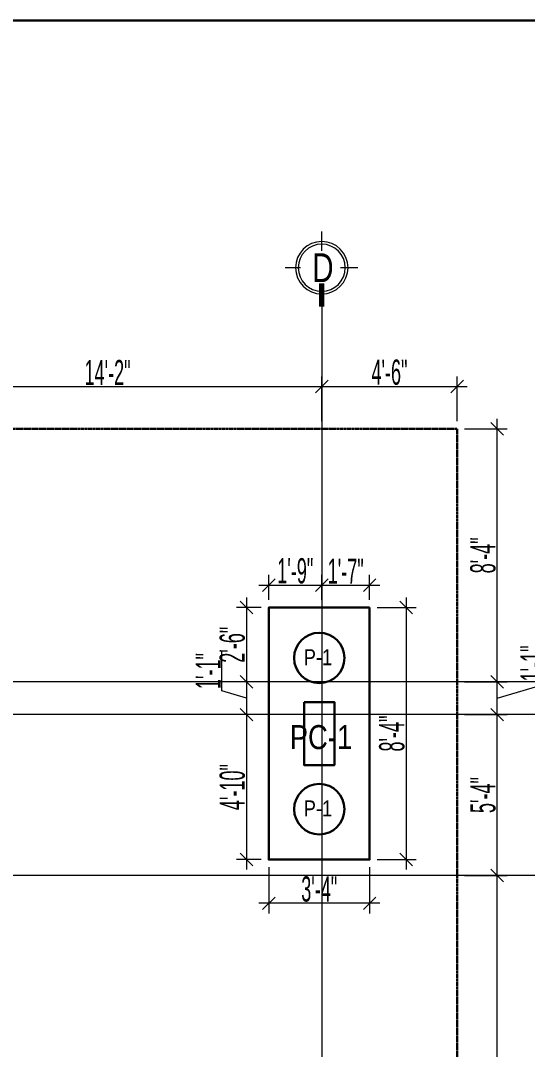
# Model space of a CAD drawing. Header units: inches. Extents: x 283072 to 301462, y 26630 to 62925.
# Drawn here: x 293013.7 to 293214.8, y 29615.8 to 30024.1 of the extents above; entities that cross this region are included whole.
import ezdxf

# ---------------------------------------------------------------- set-up
doc = ezdxf.new("R2010")
doc.units = ezdxf.units.IN
doc.header["$MEASUREMENT"] = 0
doc.header["$PDMODE"] = 2
for name, pattern in [('ACAD_ISO10W100', [18, 12, -3, 0, -3]), ('CENTER2', [1.125, 0.75, -0.125, 0.125, -0.125]), ('DASHDOT', [25.4, 12.7, -6.35, 0, -6.35])]:
    doc.linetypes.add(name, pattern=pattern)
doc.layers.get('0').update_dxf_attribs({"lineweight": 5})
for name, color, linetype, lineweight in [('BASE', 6, 'Continuous', 25), ('BUILDING_OUTER_P3', 1, 'Continuous', 35), ('column', 1, 'Continuous', 30), ('Dime.', 7, 'Continuous', 15), ('Dimension.', 7, 'Continuous', 5), ('E-D', 3, 'ACAD_ISO10W100', 20), ('Grid+Di', 194, 'CENTER2', 15), ('Pile-Anis', 1, 'Continuous', 30)]:
    doc.layers.add(name, color=color, linetype=linetype, lineweight=lineweight)
doc.styles.add('ltcnbt', font='swisscl.ttf', dxfattribs={"width": 0.7, "height": 10})
doc.styles.get("Standard").update_dxf_attribs({"font": 'ARIALN.TTF'})
doc.styles.add('style4', font='swisscl.ttf')
doc.dimstyles.new('SCALE-50', dxfattribs={"dimtxt": 9, "dimasz": 5, "dimexe": 4, "dimexo": 3, "dimgap": 0.5, "dimtad": 1, "dimdec": 0, "dimzin": 3, "dimdsep": 46, "dimlunit": 4, "dimtxsty": 'ltcnbt', "dimblk": 'OBLIQUE', "dimcen": 0.09375, "dimdle": 4, "dimclrd": 252, "dimclre": 252, "dimclrt": 7, "dimadec": 0, "dimazin": 0, "dimtfac": 1, "dimtdec": 0, "dimtofl": 0, "dimtmove": 1, "dimatfit": 3, "dimfxl": 3, "dimtolj": 1, "dimtzin": 0, "dimlwd": 15, "dimlwe": 15, "dimarcsym": 0})

# ---------------------------------------------------------------- blocks, each defined once
blk = doc.blocks.new('GN')
at = {"layer": 'Grid+Di', "color": 5, "linetype": 'ByBlock', "lineweight": 0}
for points in [[(0, 7.97), (0, 13.6)], [(-6.26, 0), (-13.44, 0)], [(0, -13.43), (0, -7.03)]]:
    blk.add_lwpolyline(points, dxfattribs=at)
at = {"layer": 'Grid+Di', "color": 5, "linetype": 'ByBlock', "lineweight": 0, "const_width": 2}
blk.add_lwpolyline([(14.47, 0), (5.86, 0)], dxfattribs=at)
at = {"layer": 'Grid+Di', "color": 5, "linetype": 'ByBlock'}
for radius in [9.76, 8.76]:
    blk.add_circle((0, 0), radius, dxfattribs=at)
blk = doc.blocks.new('_Oblique')
at = {"color": 0, "linetype": 'ByBlock', "lineweight": -2}
blk.add_line((-0.5, -0.5), (0.5, 0.5), dxfattribs=at)
blk = doc.blocks.new('*D424')
at = {"layer": 'Defpoints', "color": 0, "linetype": 'ByBlock', "lineweight": 30, "ltscale": 200, "transparency": 16777216}
for p in [(293133.23, 29878.89), (292963.23, 29862.08), (293133.23, 29862.08)]:
    blk.add_point(p, dxfattribs=at)
at = {"layer": 'Dimension.', "color": 252, "lineweight": 15, "ltscale": 200, "transparency": 16777216}
for p, q in [((292963.23, 29865.08), (292963.23, 29882.89)), ((293133.23, 29865.08), (293133.23, 29882.89)), ((292959.23, 29878.89), (293137.23, 29878.89))]:
    blk.add_line(p, q, dxfattribs=at)
at = {"layer": 'Dimension.', "color": 252, "linetype": 'ByBlock', "lineweight": 15, "ltscale": 200, "transparency": 16777216, "xscale": 5, "yscale": 5, "zscale": 5, "rotation": 180}
blk.add_blockref('_Oblique', (292963.23, 29878.89), dxfattribs=at)
at = {"layer": 'Dimension.', "color": 252, "linetype": 'ByBlock', "lineweight": 15, "ltscale": 200, "transparency": 16777216, "xscale": 5, "yscale": 5, "zscale": 5}
blk.add_blockref('_Oblique', (293133.23, 29878.89), dxfattribs=at)
at = {"layer": 'Dimension.', "color": 7, "linetype": 'ByBlock', "lineweight": 15, "ltscale": 200, "transparency": 16777216, "insert": (293048.23, 29884.41), "char_height": 10, "attachment_point": 5, "style": 'ltcnbt'}
blk.add_mtext('\\A1;14\'-2"', dxfattribs=at)
blk = doc.blocks.new('*D425')
at = {"layer": 'Defpoints', "color": 0, "linetype": 'ByBlock', "lineweight": 30, "ltscale": 200, "transparency": 16777216}
for p in [(293186.92, 29878.89), (293133.23, 29862.08), (293186.92, 29862.08)]:
    blk.add_point(p, dxfattribs=at)
at = {"layer": 'Dimension.', "color": 252, "lineweight": 15, "ltscale": 200, "transparency": 16777216}
for p, q in [((293133.23, 29865.08), (293133.23, 29882.89)), ((293186.92, 29865.08), (293186.92, 29882.89)), ((293129.23, 29878.89), (293190.92, 29878.89))]:
    blk.add_line(p, q, dxfattribs=at)
at = {"layer": 'Dimension.', "color": 252, "linetype": 'ByBlock', "lineweight": 15, "ltscale": 200, "transparency": 16777216, "xscale": 5, "yscale": 5, "zscale": 5, "rotation": 180}
blk.add_blockref('_Oblique', (293133.23, 29878.89), dxfattribs=at)
at = {"layer": 'Dimension.', "color": 252, "linetype": 'ByBlock', "lineweight": 15, "ltscale": 200, "transparency": 16777216, "xscale": 5, "yscale": 5, "zscale": 5}
blk.add_blockref('_Oblique', (293186.92, 29878.89), dxfattribs=at)
at = {"layer": 'Dimension.', "color": 7, "linetype": 'ByBlock', "lineweight": 15, "ltscale": 200, "transparency": 16777216, "insert": (293160.08, 29884.51), "char_height": 10, "attachment_point": 5, "style": 'ltcnbt'}
blk.add_mtext('\\A1;4\'-6"', dxfattribs=at)
blk = doc.blocks.new('*D430')
at = {"layer": 'Defpoints', "color": 0, "linetype": 'ByBlock', "lineweight": 30, "ltscale": 200, "transparency": 16777216}
for p in [(293186.92, 29684.85), (293202.82, 29684.85), (293186.92, 29516.85)]:
    blk.add_point(p, dxfattribs=at)
at = {"layer": 'Dimension.', "color": 252, "lineweight": 15, "ltscale": 200, "transparency": 16777216}
for p, q in [((293202.82, 29512.85), (293202.82, 29688.85)), ((293189.92, 29684.85), (293206.82, 29684.85)), ((293189.92, 29516.85), (293206.82, 29516.85))]:
    blk.add_line(p, q, dxfattribs=at)
at = {"layer": 'Dimension.', "color": 252, "linetype": 'ByBlock', "lineweight": 15, "ltscale": 200, "transparency": 16777216, "xscale": 5, "yscale": 5, "zscale": 5}
for p, rotation in [((293202.82, 29684.85), 90), ((293202.82, 29516.85), 270)]:
    blk.add_blockref('_Oblique', p, dxfattribs=dict(at, rotation=rotation))
at = {"layer": 'Dimension.', "color": 7, "linetype": 'ByBlock', "lineweight": 15, "ltscale": 200, "transparency": 16777216, "insert": (293197.2, 29600.85), "char_height": 10, "attachment_point": 5, "rotation": 90, "style": 'ltcnbt'}
blk.add_mtext('\\A1;14\'-0"', dxfattribs=at)
blk = doc.blocks.new('*D431')
at = {"layer": 'Defpoints', "color": 0, "linetype": 'ByBlock', "lineweight": 30, "ltscale": 200, "transparency": 16777216}
for p in [(293186.92, 29748.66), (293202.82, 29748.66), (293186.92, 29684.85)]:
    blk.add_point(p, dxfattribs=at)
at = {"layer": 'Dimension.', "color": 252, "lineweight": 15, "ltscale": 200, "transparency": 16777216}
for p, q in [((293202.82, 29680.85), (293202.82, 29752.66)), ((293189.92, 29748.66), (293206.82, 29748.66)), ((293189.92, 29684.85), (293206.82, 29684.85))]:
    blk.add_line(p, q, dxfattribs=at)
at = {"layer": 'Dimension.', "color": 252, "linetype": 'ByBlock', "lineweight": 15, "ltscale": 200, "transparency": 16777216, "xscale": 5, "yscale": 5, "zscale": 5}
for p, rotation in [((293202.82, 29748.66), 90), ((293202.82, 29684.85), 270)]:
    blk.add_blockref('_Oblique', p, dxfattribs=dict(at, rotation=rotation))
at = {"layer": 'Dimension.', "color": 7, "linetype": 'ByBlock', "lineweight": 15, "ltscale": 200, "transparency": 16777216, "insert": (293197.22, 29716.76), "char_height": 10, "attachment_point": 5, "rotation": 90, "style": 'ltcnbt'}
blk.add_mtext('\\A1;5\'-4"', dxfattribs=at)
blk = doc.blocks.new('*D432')
at = {"layer": 'Defpoints', "color": 0, "linetype": 'ByBlock', "lineweight": 30, "ltscale": 200, "transparency": 16777216}
for p in [(293186.92, 29761.66), (293202.82, 29761.66), (293186.92, 29748.66)]:
    blk.add_point(p, dxfattribs=at)
at = {"layer": 'Dimension.', "color": 252, "lineweight": 15, "ltscale": 200, "transparency": 16777216}
for p, q in [((293222.57, 29761.08), (293222.57, 29776.86)), ((293202.82, 29744.66), (293202.82, 29765.66)), ((293189.92, 29761.66), (293206.82, 29761.66)), ((293202.82, 29755.16), (293222.57, 29761.08)), ((293189.92, 29748.66), (293206.82, 29748.66))]:
    blk.add_line(p, q, dxfattribs=at)
at = {"layer": 'Dimension.', "color": 252, "linetype": 'ByBlock', "lineweight": 15, "ltscale": 200, "transparency": 16777216, "xscale": 5, "yscale": 5, "zscale": 5}
for p, rotation in [((293202.82, 29761.66), 90), ((293202.82, 29748.66), 270)]:
    blk.add_blockref('_Oblique', p, dxfattribs=dict(at, rotation=rotation))
at = {"layer": 'Dimension.', "color": 7, "linetype": 'ByBlock', "lineweight": 15, "ltscale": 200, "transparency": 16777216, "insert": (293217.07, 29768.97), "char_height": 10, "attachment_point": 5, "rotation": 90, "style": 'ltcnbt'}
blk.add_mtext('\\A1;1\'-1"', dxfattribs=at)
blk = doc.blocks.new('*D433')
at = {"layer": 'Defpoints', "color": 0, "linetype": 'ByBlock', "lineweight": 30, "ltscale": 200, "transparency": 16777216}
for p in [(293186.92, 29862.08), (293202.82, 29862.08), (293186.92, 29761.66)]:
    blk.add_point(p, dxfattribs=at)
at = {"layer": 'Dimension.', "color": 252, "lineweight": 15, "ltscale": 200, "transparency": 16777216}
for p, q in [((293202.82, 29757.66), (293202.82, 29866.08)), ((293189.92, 29862.08), (293206.82, 29862.08)), ((293189.92, 29761.66), (293206.82, 29761.66))]:
    blk.add_line(p, q, dxfattribs=at)
at = {"layer": 'Dimension.', "color": 252, "linetype": 'ByBlock', "lineweight": 15, "ltscale": 200, "transparency": 16777216, "xscale": 5, "yscale": 5, "zscale": 5}
for p, rotation in [((293202.82, 29862.08), 90), ((293202.82, 29761.66), 270)]:
    blk.add_blockref('_Oblique', p, dxfattribs=dict(at, rotation=rotation))
at = {"layer": 'Dimension.', "color": 7, "linetype": 'ByBlock', "lineweight": 15, "ltscale": 200, "transparency": 16777216, "insert": (293197.2, 29811.87), "char_height": 10, "attachment_point": 5, "rotation": 90, "style": 'ltcnbt'}
blk.add_mtext('\\A1;8\'-4"', dxfattribs=at)
blk = doc.blocks.new('WT43T2')
at = {"layer": 'column'}
blk.add_lwpolyline([(293443.64, 47285.89), (293455.64, 47285.89), (293455.64, 47260.89), (293443.64, 47260.89)], close=True, dxfattribs=at)
blk = doc.blocks.new('*D326')
at = {"layer": 'Defpoints', "color": 0, "linetype": 'ByBlock', "lineweight": 30, "ltscale": 200, "transparency": 16777216}
for p in [(293133.23, 29800.08), (293112.23, 29791.16), (293133.23, 29791.16)]:
    blk.add_point(p, dxfattribs=at)
at = {"layer": 'Dimension.', "color": 252, "lineweight": 15, "ltscale": 200, "transparency": 16777216}
for p, q in [((293112.23, 29794.16), (293112.23, 29804.08)), ((293133.23, 29794.16), (293133.23, 29804.08)), ((293108.23, 29800.08), (293137.23, 29800.08))]:
    blk.add_line(p, q, dxfattribs=at)
at = {"layer": 'Dimension.', "color": 252, "linetype": 'ByBlock', "lineweight": 15, "ltscale": 200, "transparency": 16777216, "xscale": 5, "yscale": 5, "zscale": 5, "rotation": 180}
blk.add_blockref('_Oblique', (293112.23, 29800.08), dxfattribs=at)
at = {"layer": 'Dimension.', "color": 252, "linetype": 'ByBlock', "lineweight": 15, "ltscale": 200, "transparency": 16777216, "xscale": 5, "yscale": 5, "zscale": 5}
blk.add_blockref('_Oblique', (293133.23, 29800.08), dxfattribs=at)
at = {"layer": 'Dimension.', "color": 7, "linetype": 'ByBlock', "lineweight": 30, "ltscale": 200, "transparency": 16777216, "insert": (293122.73, 29805.69), "char_height": 10, "attachment_point": 5, "style": 'ltcnbt'}
blk.add_mtext('\\A1;1\'-9"', dxfattribs=at)
blk = doc.blocks.new('*D327')
at = {"layer": 'Defpoints', "color": 0, "linetype": 'ByBlock', "lineweight": 30, "ltscale": 200, "transparency": 16777216}
for p in [(293152.23, 29800.08), (293133.23, 29791.16), (293152.23, 29791.16)]:
    blk.add_point(p, dxfattribs=at)
at = {"layer": 'Dimension.', "color": 252, "lineweight": 15, "ltscale": 200, "transparency": 16777216}
for p, q in [((293133.23, 29794.16), (293133.23, 29804.08)), ((293152.23, 29794.16), (293152.23, 29804.08)), ((293129.23, 29800.08), (293156.23, 29800.08))]:
    blk.add_line(p, q, dxfattribs=at)
at = {"layer": 'Dimension.', "color": 252, "linetype": 'ByBlock', "lineweight": 15, "ltscale": 200, "transparency": 16777216, "xscale": 5, "yscale": 5, "zscale": 5, "rotation": 180}
blk.add_blockref('_Oblique', (293133.23, 29800.08), dxfattribs=at)
at = {"layer": 'Dimension.', "color": 252, "linetype": 'ByBlock', "lineweight": 15, "ltscale": 200, "transparency": 16777216, "xscale": 5, "yscale": 5, "zscale": 5}
blk.add_blockref('_Oblique', (293152.23, 29800.08), dxfattribs=at)
at = {"layer": 'Dimension.', "color": 7, "linetype": 'ByBlock', "lineweight": 30, "ltscale": 200, "transparency": 16777216, "insert": (293142.73, 29805.58), "char_height": 10, "attachment_point": 5, "style": 'ltcnbt'}
blk.add_mtext('\\A1;1\'-7"', dxfattribs=at)
blk = doc.blocks.new('*D328')
at = {"layer": 'Defpoints', "color": 0, "linetype": 'ByBlock', "lineweight": 30, "ltscale": 200, "transparency": 16777216}
for p in [(293112.23, 29791.16), (293103.39, 29761.66), (293112.23, 29761.66)]:
    blk.add_point(p, dxfattribs=at)
at = {"layer": 'Dimension.', "color": 252, "lineweight": 15, "ltscale": 200, "transparency": 16777216}
for p, q in [((293103.39, 29795.16), (293103.39, 29757.66)), ((293109.23, 29791.16), (293099.39, 29791.16)), ((293109.23, 29761.66), (293099.39, 29761.66))]:
    blk.add_line(p, q, dxfattribs=at)
at = {"layer": 'Dimension.', "color": 252, "linetype": 'ByBlock', "lineweight": 15, "ltscale": 200, "transparency": 16777216, "xscale": 5, "yscale": 5, "zscale": 5}
for p, rotation in [((293103.39, 29791.16), 90), ((293103.39, 29761.66), 270)]:
    blk.add_blockref('_Oblique', p, dxfattribs=dict(at, rotation=rotation))
at = {"layer": 'Dimension.', "color": 7, "linetype": 'ByBlock', "lineweight": 30, "ltscale": 200, "transparency": 16777216, "insert": (293097.77, 29776.41), "char_height": 10, "attachment_point": 5, "rotation": 90, "style": 'ltcnbt'}
blk.add_mtext('\\A1;2\'-6"', dxfattribs=at)
blk = doc.blocks.new('*D329')
at = {"layer": 'Defpoints', "color": 0, "linetype": 'ByBlock', "lineweight": 30, "ltscale": 200, "transparency": 16777216}
for p in [(293112.23, 29761.66), (293103.39, 29748.66), (293112.23, 29748.66)]:
    blk.add_point(p, dxfattribs=at)
at = {"layer": 'Dimension.', "color": 252, "lineweight": 15, "ltscale": 200, "transparency": 16777216}
for p, q in [((293093.64, 29758.08), (293093.64, 29773.86)), ((293103.39, 29765.66), (293103.39, 29744.66)), ((293109.23, 29761.66), (293099.39, 29761.66)), ((293103.39, 29755.16), (293093.64, 29758.08)), ((293109.23, 29748.66), (293099.39, 29748.66))]:
    blk.add_line(p, q, dxfattribs=at)
at = {"layer": 'Dimension.', "color": 252, "linetype": 'ByBlock', "lineweight": 15, "ltscale": 200, "transparency": 16777216, "xscale": 5, "yscale": 5, "zscale": 5}
for p, rotation in [((293103.39, 29761.66), 90), ((293103.39, 29748.66), 270)]:
    blk.add_blockref('_Oblique', p, dxfattribs=dict(at, rotation=rotation))
at = {"layer": 'Dimension.', "color": 7, "linetype": 'ByBlock', "lineweight": 30, "ltscale": 200, "transparency": 16777216, "insert": (293088.14, 29765.97), "char_height": 10, "attachment_point": 5, "rotation": 90, "style": 'ltcnbt'}
blk.add_mtext('\\A1;1\'-1"', dxfattribs=at)
blk = doc.blocks.new('*D330')
at = {"layer": 'Defpoints', "color": 0, "linetype": 'ByBlock', "lineweight": 30, "ltscale": 200, "transparency": 16777216}
for p in [(293112.23, 29748.66), (293103.39, 29691.16), (293112.23, 29691.16)]:
    blk.add_point(p, dxfattribs=at)
at = {"layer": 'Dimension.', "color": 252, "lineweight": 15, "ltscale": 200, "transparency": 16777216}
for p, q in [((293103.39, 29752.66), (293103.39, 29687.16)), ((293109.23, 29748.66), (293099.39, 29748.66)), ((293109.23, 29691.16), (293099.39, 29691.16))]:
    blk.add_line(p, q, dxfattribs=at)
at = {"layer": 'Dimension.', "color": 252, "linetype": 'ByBlock', "lineweight": 15, "ltscale": 200, "transparency": 16777216, "xscale": 5, "yscale": 5, "zscale": 5}
for p, rotation in [((293103.39, 29748.66), 90), ((293103.39, 29691.16), 270)]:
    blk.add_blockref('_Oblique', p, dxfattribs=dict(at, rotation=rotation))
at = {"layer": 'Dimension.', "color": 7, "linetype": 'ByBlock', "lineweight": 30, "ltscale": 200, "transparency": 16777216, "insert": (293097.77, 29719.91), "char_height": 10, "attachment_point": 5, "rotation": 90, "style": 'ltcnbt'}
blk.add_mtext('\\A1;4\'-10"', dxfattribs=at)
blk = doc.blocks.new('*D331')
at = {"layer": 'Defpoints', "color": 0, "linetype": 'ByBlock', "lineweight": 30, "ltscale": 200, "transparency": 16777216}
for p in [(293152.23, 29791.16), (293152.23, 29691.16), (293166.68, 29691.16)]:
    blk.add_point(p, dxfattribs=at)
at = {"layer": 'Dimension.', "color": 252, "lineweight": 15, "ltscale": 200, "transparency": 16777216}
for p, q in [((293166.68, 29795.16), (293166.68, 29687.16)), ((293155.23, 29791.16), (293170.68, 29791.16)), ((293155.23, 29691.16), (293170.68, 29691.16))]:
    blk.add_line(p, q, dxfattribs=at)
at = {"layer": 'Dimension.', "color": 252, "linetype": 'ByBlock', "lineweight": 15, "ltscale": 200, "transparency": 16777216, "xscale": 5, "yscale": 5, "zscale": 5}
for p, rotation in [((293166.68, 29791.16), 90), ((293166.68, 29691.16), 270)]:
    blk.add_blockref('_Oblique', p, dxfattribs=dict(at, rotation=rotation))
at = {"layer": 'Dimension.', "color": 7, "linetype": 'ByBlock', "lineweight": 30, "ltscale": 200, "transparency": 16777216, "insert": (293161.06, 29741.16), "char_height": 10, "attachment_point": 5, "rotation": 90, "style": 'ltcnbt'}
blk.add_mtext('\\A1;8\'-4"', dxfattribs=at)
blk = doc.blocks.new('*D332')
at = {"layer": 'Defpoints', "color": 0, "linetype": 'ByBlock', "lineweight": 30, "ltscale": 200, "transparency": 16777216}
for p in [(293112.23, 29691.16), (293152.23, 29691.16), (293112.23, 29673.8)]:
    blk.add_point(p, dxfattribs=at)
at = {"layer": 'Dimension.', "color": 252, "lineweight": 15, "ltscale": 200, "transparency": 16777216}
for p, q in [((293112.23, 29688.16), (293112.23, 29669.8)), ((293152.23, 29688.16), (293152.23, 29669.8)), ((293156.23, 29673.8), (293108.23, 29673.8))]:
    blk.add_line(p, q, dxfattribs=at)
at = {"layer": 'Dimension.', "color": 252, "linetype": 'ByBlock', "lineweight": 15, "ltscale": 200, "transparency": 16777216, "xscale": 5, "yscale": 5, "zscale": 5, "rotation": 180}
blk.add_blockref('_Oblique', (293112.23, 29673.8), dxfattribs=at)
at = {"layer": 'Dimension.', "color": 252, "linetype": 'ByBlock', "lineweight": 15, "ltscale": 200, "transparency": 16777216, "xscale": 5, "yscale": 5, "zscale": 5}
blk.add_blockref('_Oblique', (293152.23, 29673.8), dxfattribs=at)
at = {"layer": 'Dimension.', "color": 7, "linetype": 'ByBlock', "lineweight": 30, "ltscale": 200, "transparency": 16777216, "insert": (293132.23, 29679.42), "char_height": 10, "attachment_point": 5, "style": 'ltcnbt'}
blk.add_mtext('\\A1;3\'-4"', dxfattribs=at)

msp = doc.modelspace()

# ---------------------------------------------------------------- linework, layer by layer
at = {"layer": 'BASE', "color": 156, "linetype": 'ByBlock', "lineweight": 30}
msp.add_lwpolyline([(293152.23261, 29791.15949), (293152.23261, 29691.15949), (293112.23261, 29691.15949), (293112.23261, 29791.15949)], close=True, dxfattribs=at)
at = {"layer": 'BUILDING_OUTER_P3', "linetype": 'DASHDOT', "lineweight": 30, "ltscale": 0.02}
for p, q in [((292698.92011, 29862.07655), (293186.92011, 29862.07655)), ((293186.92011, 29862.07655), (293186.92011, 28707.07655))]:
    msp.add_line(p, q, dxfattribs=at)
at = {"layer": 'Dimension.', "color": 6, "linetype": 'ByBlock', "lineweight": 30, "ltscale": 200}
msp.add_line((290407.92011, 30024.07655), (297115.92011, 30024.07655), dxfattribs=at)
at = {"layer": 'Grid+Di', "linetype": 'ByBlock', "lineweight": 15, "ltscale": 200}
for p, q in [((293133.23261, 29910.5805), (293133.23261, 28644.47835)), ((293233.75505, 29761.65949), (292658.42321, 29761.65949)), ((293233.75505, 29748.65949), (292658.42321, 29748.65949)), ((293233.75505, 29684.85054), (292658.42321, 29684.85054))]:
    msp.add_line(p, q, dxfattribs=at)
at = {"layer": 'Pile-Anis', "linetype": 'ByBlock'}
for centre in [(293132.23261, 29771.15949), (293132.23261, 29711.15949)]:
    msp.add_circle(centre, 10, dxfattribs=at)

# ---------------------------------------------------------------- block references
at = {"layer": 'column', "linetype": 'ByBlock', "lineweight": 15}
msp.add_blockref('WT43T2', (-317.40262, -17532.22653), dxfattribs=at)
at = {"layer": 'Dime.', "xscale": -1.066601249971427, "yscale": 1.066601249971427, "zscale": 1.06660125, "rotation": 90}
msp.add_blockref('GN', (293133.23261, 29926.01538), dxfattribs=at)

# ---------------------------------------------------------------- texts
at = {"layer": 'Dime.', "style": 'style4'}
msp.add_text('D', height=11.4075, dxfattribs=at).set_placement((293129.46805, 29920.32115, 0.75826))
at = {"layer": 'E-D', "linetype": 'ByBlock'}
for s, height, p in [('P-1', 6.336, (293126.07397, 29768.2935)), ('PC-1', 9.504, (293120.52063, 29735.00784)), ('P-1', 6.336, (293126.07397, 29708.2935))]:
    msp.add_text(s, height=height, dxfattribs=at).set_placement(p)

# ---------------------------------------------------------------- dimensions: what is measured, and where the dimension line sits
at = {"layer": 'Dimension.', "linetype": 'ByBlock', "lineweight": 15, "ltscale": 200}
for base, p1, p2, picture, middle in [((293133.23261, 29878.88923), (292963.23261, 29862.07655), (293133.23261, 29862.07655), '*D424', (293048.23261, 29884.40889)), ((293186.92011, 29878.88923), (293133.23261, 29862.07655), (293186.92011, 29862.07655), '*D425', (293160.07636, 29884.51046))]:
    dim = msp.add_linear_dim(base=base, p1=p1, p2=p2, dimstyle='SCALE-50', dxfattribs=at)
    dim.commit()
    dim.dimension.update_dxf_attribs({"geometry": picture, "text_midpoint": middle})
for base, p1, p2, picture, middle in [((293202.82176, 29862.07655), (293186.92011, 29761.65949), (293186.92011, 29862.07655), '*D433', (293197.20053, 29811.86802)), ((293202.82176, 29761.65949), (293186.92011, 29748.65949), (293186.92011, 29761.65949), '*D432', (293217.07176, 29761.58449)), ((293202.82176, 29748.65949), (293186.92011, 29684.85054), (293186.92011, 29748.65949), '*D431', (293197.22019, 29716.75502)), ((293202.82176, 29684.85054), (293186.92011, 29516.85054), (293186.92011, 29684.85054), '*D430', (293197.20053, 29600.85054))]:
    dim = msp.add_linear_dim(base=base, p1=p1, p2=p2, angle=90, dimstyle='SCALE-50', dxfattribs=at)
    dim.commit()
    dim.dimension.update_dxf_attribs({"geometry": picture, "text_midpoint": middle})
at = {"layer": 'Dimension.', "color": 6, "linetype": 'ByBlock', "lineweight": 30, "ltscale": 200}
for base, p1, p2, picture, middle in [((293133.23261, 29800.07921), (293112.23261, 29791.15949), (293133.23261, 29791.15949), '*D326', (293122.73261, 29805.69389)), ((293152.23261, 29800.07921), (293133.23261, 29791.15949), (293152.23261, 29791.15949), '*D327', (293142.73261, 29805.57921)), ((293112.23261, 29673.80377), (293152.23261, 29691.15949), (293112.23261, 29691.15949), '*D332', (293132.23261, 29679.425))]:
    dim = msp.add_linear_dim(base=base, p1=p1, p2=p2, dimstyle='SCALE-50', dxfattribs=at)
    dim.commit()
    dim.dimension.update_dxf_attribs({"geometry": picture, "text_midpoint": middle})
for base, p1, p2, picture, middle in [((293103.3898821079, 29761.6594873942), (293112.2326093347, 29791.1594873941), (293112.2326093347, 29761.6594873941), '*D328', (293097.7686501288, 29776.4094873941)), ((293166.67946, 29691.15949), (293152.23261, 29791.15949), (293152.23261, 29691.15949), '*D331', (293161.05823, 29741.15949)), ((293103.38988, 29748.65949), (293112.23261, 29761.65949), (293112.23261, 29748.65949), '*D329', (293088.13988, 29758.58449)), ((293103.3898821079, 29691.1594873942), (293112.2326093347, 29748.6594873941), (293112.2326093347, 29691.1594873941), '*D330', (293097.7686501288, 29719.9094873941))]:
    dim = msp.add_linear_dim(base=base, p1=p1, p2=p2, angle=90, dimstyle='SCALE-50', dxfattribs=at)
    dim.commit()
    dim.dimension.update_dxf_attribs({"geometry": picture, "text_midpoint": middle})

doc.saveas('drawing.dxf')
